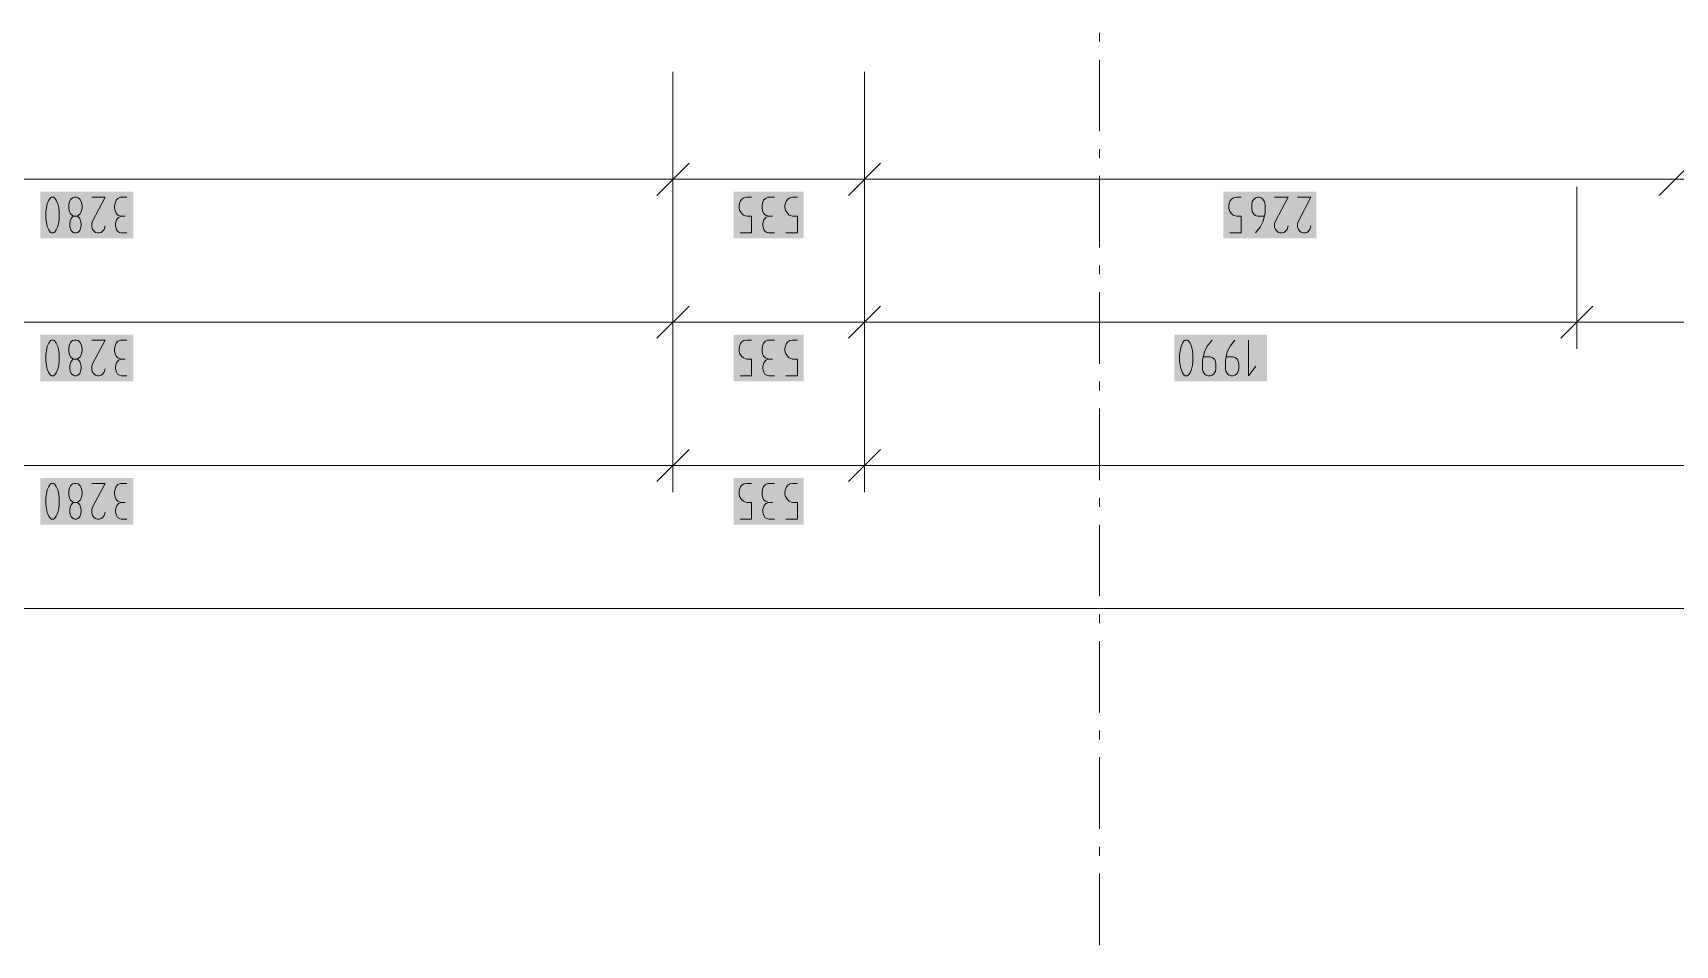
# Model space of a CAD drawing. Header units: millimetres. Extents: x 0 to 594, y 0 to 420.
# Drawn here: x 96.13 to 143.2, y 80 to 106.14 of the extents above; entities that cross this region are included whole.
import ezdxf

# ---------------------------------------------------------------- set-up
doc = ezdxf.new("R2010")
doc.units = ezdxf.units.MM
doc.header["$LTSCALE"] = 8
doc.layers.add('PDF_Koty delkove', color=7, linetype='Continuous')
doc.layers.add('PDF_Osy hlavni', color=7, linetype='Continuous')

msp = doc.modelspace()

# ---------------------------------------------------------------- linework, layer by layer
at = {"layer": 'PDF_Koty delkove', "lineweight": 18}
for points in [[(114.474, 101.942), (114.474, 105.017)], [(119.964, 101.942), (119.964, 105.017)], [(114.474, 102.711), (114.474, 101.942), (114.474, 101.173)], [(119.964, 102.711), (119.964, 101.942), (119.964, 101.173)], [(114.936, 102.403), (114.013, 101.481)], [(120.425, 102.403), (119.503, 101.481)], [(143.664, 102.403), (142.741, 101.481)], [(228.222, 101.942), (215.205, 101.942), (200.855, 101.942), (190.605, 101.942), (184.506, 101.942), (170.157, 101.942), (156.065, 101.942), (143.203, 101.942), (119.964, 101.942), (114.474, 101.942), (80.88, 101.942), (65.966, 101.942)], [(114.474, 97.849), (114.474, 101.727)], [(119.964, 97.849), (119.964, 101.727)], [(140.381, 97.849), (140.381, 101.727)], [(97.814, 101.43), (98.197, 101.43), (97.841, 100.746), (97.814, 100.677), (97.814, 100.575), (97.841, 100.507), (97.882, 100.456), (97.923, 100.421), (97.978, 100.405), (98.032, 100.405), (98.087, 100.421), (98.128, 100.456), (98.169, 100.507), (98.197, 100.609)], [(98.826, 101.43), (98.635, 101.43), (98.567, 101.395), (98.512, 101.344), (98.485, 101.259), (98.471, 101.19), (98.471, 101.121), (98.485, 101.036), (98.512, 100.968), (98.567, 100.917), (98.662, 100.882)], [(116.397, 100.405), (116.726, 100.405), (116.726, 100.882), (116.589, 100.882), (116.493, 100.917), (116.438, 100.968), (116.384, 101.054), (116.37, 101.121), (116.37, 101.19), (116.384, 101.259), (116.411, 101.326), (116.452, 101.377), (116.507, 101.412), (116.589, 101.43), (116.726, 101.43)], [(117.383, 101.43), (117.192, 101.43), (117.123, 101.395), (117.068, 101.344), (117.041, 101.259), (117.027, 101.19), (117.027, 101.121), (117.041, 101.036), (117.068, 100.968), (117.123, 100.917), (117.219, 100.882)], [(117.698, 101.054), (117.684, 101.121), (117.684, 101.19), (117.698, 101.259), (117.725, 101.326), (117.767, 101.377), (117.821, 101.412), (117.903, 101.43), (118.04, 101.43)], [(130.433, 100.405), (130.761, 100.405), (130.761, 100.882), (130.624, 100.882), (130.529, 100.917), (130.474, 100.968), (130.42, 101.054), (130.406, 101.121), (130.406, 101.19), (130.42, 101.259), (130.447, 101.326), (130.488, 101.377), (130.542, 101.412), (130.624, 101.43), (130.761, 101.43)], [(131.418, 100.882), (131.227, 100.882), (131.172, 100.9), (131.131, 100.934), (131.104, 100.968), (131.077, 101.019), (131.063, 101.087), (131.063, 101.224), (131.077, 101.292), (131.104, 101.344), (131.131, 101.377), (131.172, 101.412), (131.227, 101.43), (131.281, 101.43), (131.336, 101.412), (131.377, 101.377), (131.405, 101.344), (131.432, 101.292), (131.446, 101.224), (131.446, 100.985), (131.391, 100.746), (131.309, 100.575), (131.172, 100.405)], [(131.72, 101.43), (132.103, 101.43), (131.747, 100.746), (131.72, 100.677), (131.72, 100.575), (131.747, 100.507)], [(132.377, 101.43), (132.761, 101.43), (132.404, 100.746), (132.377, 100.677), (132.377, 100.575), (132.404, 100.507), (132.445, 100.456), (132.486, 100.421), (132.541, 100.405), (132.595, 100.405), (132.65, 100.421), (132.692, 100.456), (132.733, 100.507), (132.761, 100.609)], [(97.512, 100.609), (97.498, 100.541), (97.471, 100.472), (97.416, 100.421), (97.375, 100.405), (97.321, 100.405), (97.28, 100.421), (97.225, 100.472), (97.198, 100.541), (97.184, 100.609), (97.184, 100.677), (97.198, 100.746), (97.225, 100.814), (97.266, 100.865), (97.293, 100.882)], [(97.403, 100.882), (97.43, 100.865), (97.471, 100.814), (97.498, 100.746), (97.512, 100.677), (97.512, 100.609)], [(98.826, 100.405), (98.662, 100.405), (98.607, 100.421), (98.553, 100.456), (98.525, 100.507), (98.498, 100.609), (98.498, 100.677), (98.525, 100.78), (98.58, 100.849)], [(98.58, 100.849), (98.662, 100.882), (98.771, 100.882)], [(117.383, 100.405), (117.219, 100.405), (117.164, 100.421), (117.109, 100.456), (117.081, 100.507), (117.054, 100.609), (117.054, 100.677), (117.081, 100.78), (117.137, 100.849), (117.219, 100.882), (117.328, 100.882)], [(117.711, 100.405), (118.04, 100.405), (118.04, 100.882), (117.903, 100.882), (117.808, 100.917), (117.753, 100.968), (117.698, 101.054)], [(131.747, 100.507), (131.788, 100.456), (131.829, 100.421), (131.884, 100.405), (131.938, 100.405), (131.993, 100.421), (132.035, 100.456), (132.076, 100.507), (132.103, 100.609)], [(114.474, 93.742), (114.474, 98.646)], [(114.474, 98.617), (114.474, 97.849), (114.474, 97.08)], [(119.964, 93.742), (119.964, 98.646)], [(119.964, 98.617), (119.964, 97.849), (119.964, 97.08)], [(140.381, 98.617), (140.381, 97.849), (140.381, 97.08)], [(114.936, 98.31), (114.013, 97.387)], [(120.425, 98.31), (119.503, 97.387)], [(140.842, 98.31), (139.919, 97.387)], [(549.557, 97.849), (518.994, 97.849), (486.827, 97.849), (438.243, 97.849), (403.239, 97.849), (371.465, 97.849), (330.26, 97.849), (298.486, 97.849), (274.09, 97.849), (242.316, 97.849), (201.111, 97.849), (169.337, 97.849), (140.381, 97.849), (119.964, 97.849), (114.474, 97.849), (80.88, 97.849), (65.966, 97.849)], [(97.157, 97.096), (97.157, 97.028), (97.171, 96.942), (97.211, 96.857), (97.266, 96.806), (97.293, 96.789), (97.403, 96.789), (97.43, 96.806), (97.485, 96.857), (97.526, 96.942), (97.54, 97.028), (97.54, 97.096), (97.526, 97.181), (97.485, 97.267), (97.43, 97.319), (97.375, 97.336), (97.321, 97.336), (97.266, 97.319), (97.211, 97.267), (97.171, 97.181)], [(97.171, 97.181), (97.157, 97.096)], [(97.814, 97.336), (98.197, 97.336), (97.841, 96.652), (97.814, 96.584), (97.814, 96.481), (97.841, 96.414), (97.882, 96.362), (97.923, 96.327), (97.978, 96.311), (98.032, 96.311), (98.087, 96.327), (98.128, 96.362), (98.169, 96.414), (98.197, 96.515)], [(98.826, 97.336), (98.635, 97.336), (98.567, 97.301), (98.512, 97.25), (98.485, 97.165), (98.471, 97.096), (98.471, 97.028), (98.485, 96.942), (98.512, 96.875), (98.567, 96.824), (98.662, 96.789)], [(116.397, 96.311), (116.726, 96.311), (116.726, 96.789), (116.589, 96.789), (116.493, 96.824), (116.438, 96.875), (116.384, 96.96), (116.37, 97.028), (116.37, 97.096), (116.384, 97.165), (116.411, 97.233), (116.452, 97.284), (116.507, 97.319), (116.589, 97.336), (116.726, 97.336)], [(117.383, 97.336), (117.192, 97.336), (117.123, 97.301), (117.068, 97.25), (117.041, 97.165), (117.027, 97.096), (117.027, 97.028), (117.041, 96.942), (117.068, 96.875), (117.123, 96.824), (117.219, 96.789)], [(117.711, 96.311), (118.04, 96.311), (118.04, 96.789), (117.903, 96.789), (117.808, 96.824), (117.753, 96.875), (117.698, 96.96), (117.684, 97.028), (117.684, 97.096), (117.698, 97.165), (117.725, 97.233), (117.767, 97.284), (117.821, 97.319), (117.903, 97.336), (118.04, 97.336)], [(129.925, 97.336), (129.788, 97.165), (129.706, 96.994), (129.652, 96.755), (129.652, 96.515), (129.666, 96.447), (129.693, 96.396), (129.72, 96.362), (129.761, 96.327), (129.816, 96.311), (129.87, 96.311), (129.925, 96.327), (129.966, 96.362), (129.993, 96.396), (130.021, 96.447), (130.035, 96.515), (130.035, 96.652), (130.021, 96.72), (129.993, 96.789), (129.925, 96.84), (129.87, 96.857), (129.679, 96.857)], [(130.582, 97.336), (130.445, 97.165), (130.363, 96.994), (130.309, 96.755), (130.309, 96.515), (130.323, 96.447), (130.35, 96.396), (130.377, 96.362), (130.418, 96.327), (130.473, 96.311), (130.527, 96.311), (130.582, 96.327), (130.623, 96.362), (130.651, 96.396), (130.678, 96.447), (130.692, 96.515), (130.692, 96.652)], [(130.966, 97.336), (130.966, 96.311), (131.184, 96.584)], [(97.403, 96.789), (97.43, 96.771), (97.471, 96.72), (97.498, 96.652), (97.512, 96.584), (97.512, 96.515), (97.498, 96.447), (97.471, 96.379), (97.416, 96.327), (97.375, 96.311), (97.321, 96.311), (97.28, 96.327), (97.225, 96.379), (97.198, 96.447), (97.184, 96.515), (97.184, 96.584), (97.198, 96.652), (97.225, 96.72), (97.266, 96.771), (97.293, 96.789)], [(98.607, 96.327), (98.553, 96.362), (98.525, 96.414), (98.498, 96.515), (98.498, 96.584), (98.525, 96.686), (98.58, 96.755), (98.662, 96.789), (98.771, 96.789)], [(117.383, 96.311), (117.219, 96.311), (117.164, 96.327), (117.109, 96.362), (117.081, 96.414), (117.054, 96.515), (117.054, 96.584), (117.081, 96.686), (117.137, 96.755), (117.219, 96.789), (117.328, 96.789)], [(130.692, 96.652), (130.678, 96.72), (130.651, 96.789), (130.582, 96.84), (130.527, 96.857), (130.336, 96.857)], [(98.826, 96.311), (98.662, 96.311), (98.607, 96.327)], [(114.936, 94.204), (114.013, 93.281)], [(114.474, 94.511), (114.474, 93.742), (114.474, 92.974)], [(120.425, 94.204), (119.503, 93.281)], [(119.964, 94.511), (119.964, 93.742), (119.964, 92.974)], [(549.557, 93.742), (336.218, 93.742), (119.964, 93.742), (114.474, 93.742), (80.88, 93.742), (65.966, 93.742)], [(96.5, 92.819), (96.5, 92.614), (96.514, 92.512), (96.541, 92.392), (96.582, 92.29), (96.636, 92.221), (96.664, 92.205), (96.718, 92.205), (96.746, 92.221), (96.8, 92.29), (96.841, 92.392), (96.869, 92.512), (96.883, 92.614), (96.883, 92.819), (96.869, 92.921), (96.841, 93.041), (96.8, 93.144), (96.746, 93.212), (96.718, 93.23), (96.664, 93.23), (96.636, 93.212), (96.582, 93.144), (96.541, 93.041), (96.514, 92.921), (96.5, 92.819)], [(97.814, 93.23), (98.197, 93.23), (97.841, 92.546), (97.814, 92.477), (97.814, 92.375), (97.841, 92.307), (97.882, 92.256), (97.923, 92.221), (97.978, 92.205)], [(98.826, 93.23), (98.635, 93.23), (98.567, 93.195), (98.512, 93.144), (98.485, 93.059), (98.471, 92.99), (98.471, 92.921), (98.485, 92.836), (98.512, 92.769), (98.567, 92.717), (98.662, 92.682)], [(116.397, 92.205), (116.726, 92.205), (116.726, 92.682), (116.589, 92.682), (116.493, 92.717), (116.438, 92.769), (116.384, 92.854), (116.37, 92.921), (116.37, 92.99), (116.384, 93.059), (116.411, 93.126), (116.452, 93.178), (116.507, 93.212), (116.589, 93.23), (116.726, 93.23)], [(117.383, 93.23), (117.192, 93.23), (117.123, 93.195)], [(117.711, 92.205), (118.04, 92.205), (118.04, 92.682), (117.903, 92.682), (117.808, 92.717), (117.753, 92.769), (117.698, 92.854), (117.684, 92.921), (117.684, 92.99), (117.698, 93.059), (117.725, 93.126), (117.767, 93.178), (117.821, 93.212), (117.903, 93.23), (118.04, 93.23)], [(117.123, 93.195), (117.068, 93.144), (117.041, 93.059), (117.027, 92.99), (117.027, 92.921), (117.041, 92.836), (117.068, 92.769), (117.123, 92.717), (117.219, 92.682)], [(97.403, 92.682), (97.43, 92.665), (97.471, 92.614), (97.498, 92.546), (97.512, 92.477), (97.512, 92.409), (97.498, 92.341), (97.471, 92.272), (97.416, 92.221), (97.375, 92.205), (97.321, 92.205), (97.28, 92.221), (97.225, 92.272), (97.198, 92.341), (97.184, 92.409), (97.184, 92.477), (97.198, 92.546), (97.225, 92.614), (97.266, 92.665), (97.293, 92.682)], [(97.978, 92.205), (98.032, 92.205), (98.087, 92.221), (98.128, 92.256), (98.169, 92.307), (98.197, 92.409)], [(98.826, 92.205), (98.662, 92.205), (98.607, 92.221), (98.553, 92.256), (98.525, 92.307), (98.498, 92.409), (98.498, 92.477), (98.525, 92.58), (98.58, 92.649), (98.662, 92.682), (98.771, 92.682)], [(117.383, 92.205), (117.219, 92.205), (117.164, 92.221), (117.109, 92.256), (117.082, 92.307), (117.054, 92.409), (117.054, 92.477), (117.082, 92.58), (117.137, 92.649), (117.219, 92.682), (117.328, 92.682)], [(549.557, 89.642), (309.274, 89.642), (65.966, 89.642)]]:
    msp.add_lwpolyline(points, dxfattribs=at)
for points in [[(96.5, 101.019), (96.5, 100.814), (96.514, 100.712), (96.541, 100.592), (96.582, 100.49), (96.636, 100.421), (96.664, 100.405), (96.718, 100.405), (96.746, 100.421), (96.8, 100.49), (96.841, 100.592), (96.869, 100.712), (96.883, 100.814), (96.883, 101.019), (96.869, 101.121), (96.841, 101.241), (96.8, 101.344), (96.746, 101.412), (96.718, 101.43), (96.664, 101.43), (96.636, 101.412), (96.582, 101.344), (96.541, 101.241), (96.514, 101.121)], [(97.157, 101.19), (97.157, 101.121), (97.171, 101.036), (97.211, 100.951), (97.266, 100.9), (97.293, 100.882), (97.403, 100.882), (97.43, 100.9), (97.485, 100.951), (97.526, 101.036), (97.54, 101.121), (97.54, 101.19), (97.526, 101.275), (97.485, 101.361), (97.43, 101.412), (97.375, 101.43), (97.321, 101.43), (97.266, 101.412), (97.211, 101.361), (97.171, 101.275)], [(96.5, 96.925), (96.5, 96.72), (96.514, 96.619), (96.541, 96.499), (96.582, 96.396), (96.636, 96.327), (96.664, 96.311), (96.718, 96.311), (96.746, 96.327), (96.8, 96.396), (96.841, 96.499), (96.869, 96.619), (96.883, 96.72), (96.883, 96.925), (96.869, 97.028), (96.841, 97.147), (96.8, 97.25), (96.746, 97.319), (96.718, 97.336), (96.664, 97.336), (96.636, 97.319), (96.582, 97.25), (96.541, 97.147), (96.514, 97.028)], [(128.995, 96.925), (128.995, 96.72), (129.009, 96.619), (129.036, 96.499), (129.077, 96.396), (129.131, 96.327), (129.159, 96.311), (129.213, 96.311), (129.241, 96.327), (129.295, 96.396), (129.336, 96.499), (129.364, 96.619), (129.378, 96.72), (129.378, 96.925), (129.364, 97.028), (129.336, 97.147), (129.295, 97.25), (129.241, 97.319), (129.213, 97.336), (129.159, 97.336), (129.131, 97.319), (129.077, 97.25), (129.036, 97.147), (129.009, 97.028)], [(97.157, 92.99), (97.157, 92.921), (97.171, 92.836), (97.211, 92.751), (97.266, 92.7), (97.293, 92.682), (97.403, 92.682), (97.43, 92.7), (97.485, 92.751), (97.526, 92.836), (97.54, 92.921), (97.54, 92.99), (97.526, 93.075), (97.485, 93.161), (97.43, 93.212), (97.375, 93.23), (97.321, 93.23), (97.266, 93.212), (97.211, 93.161), (97.171, 93.075)]]:
    msp.add_lwpolyline(points, close=True, dxfattribs=at)
at = {"layer": 'PDF_Koty delkove', "color": 7, "lineweight": 18, "true_color": 0xffffff, "transparency": 33554559}
for points in [[(99.008, 101.583), (96.346, 101.583), (99.008, 100.251), (96.346, 100.251)], [(118.222, 101.583), (116.217, 101.583), (118.222, 100.251), (116.217, 100.251)], [(132.914, 101.583), (130.252, 101.583), (132.914, 100.251), (130.252, 100.251)], [(99.008, 97.49), (96.346, 97.49), (99.008, 96.157), (96.346, 96.157)], [(118.222, 97.49), (116.217, 97.49), (118.222, 96.157), (116.217, 96.157)], [(131.503, 97.49), (128.841, 97.49), (131.503, 96.157), (128.841, 96.157)], [(99.008, 93.384), (96.346, 93.384), (99.008, 92.051), (96.346, 92.051)], [(118.222, 93.384), (116.217, 93.384), (118.222, 92.051), (116.217, 92.051)]]:
    msp.add_solid(points, dxfattribs=at)
at = {"layer": 'PDF_Osy hlavni', "lineweight": 18}
for points in [[(126.697, 105.881), (126.697, 106.137)], [(126.697, 103.319), (126.697, 105.369)], [(126.697, 102.55), (126.697, 102.806)], [(126.697, 99.987), (126.697, 102.037)], [(126.697, 99.219), (126.697, 99.475)], [(126.697, 96.656), (126.697, 98.706)], [(126.697, 95.887), (126.697, 96.144)], [(126.697, 93.325), (126.697, 95.375)], [(126.697, 92.556), (126.697, 92.812)], [(126.697, 89.994), (126.697, 92.044)], [(126.697, 89.225), (126.697, 89.481)], [(126.697, 86.662), (126.697, 88.712)], [(126.697, 85.894), (126.697, 86.15)], [(126.697, 83.331), (126.697, 85.381)], [(126.697, 82.562), (126.697, 82.819)], [(126.697, 80), (126.697, 82.05)]]:
    msp.add_lwpolyline(points, dxfattribs=at)

doc.saveas('drawing.dxf')
